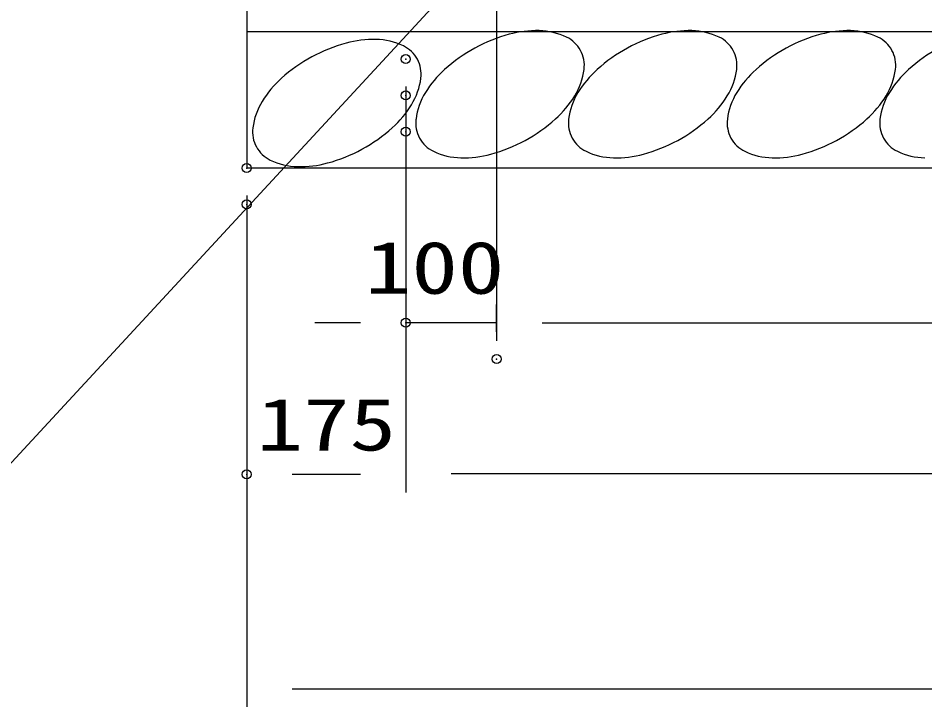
# Model space of a CAD drawing. Units: millimetres, scale not verified. Extents: x -5940 to 5940, y -4200 to 4200.
# Drawn here: x -126 to 872, y -1800 to -1042 of the extents above; entities that cross this region are included whole.
import ezdxf
from ezdxf.enums import TextEntityAlignment as Align

# ---------------------------------------------------------------- set-up
doc = ezdxf.new("R2010")
doc.units = ezdxf.units.MM
doc.header["$LTSCALE"] = 20
doc.header["$PDMODE"] = 32
doc.header["$PDSIZE"] = 10
for name, color, linetype, lineweight in [('0-0_0', 7, 'Continuous', 25), ('0-1_1', 7, 'Continuous', 25), ('0-2_EXTCNT-L', 4, 'Continuous', 25)]:
    doc.layers.add(name, color=color, linetype=linetype, lineweight=lineweight)
doc.layers.add('0-5_DEFPOINTS', color=7, linetype='Continuous')
doc.styles.add('ＭＳ ゴシック', font='')
doc.styles.get('ＭＳ ゴシック').set_extended_font_data('MS Gothic')

msp = doc.modelspace()

# ---------------------------------------------------------------- linework, layer by layer
at = {"layer": '0-0_0', "color": 1}
for p, q in [((401.09, -611.71), (401.09, -1396.9)), ((301.08, -1116.71), (301.08, -1562.9)), ((301.08, -1156.71), (301.08, -1396.9)), ((301.08, -1196.71), (301.08, -1563.9)), ((126.08, -1236.71), (126.08, -1799.9)), ((126.08, -1276.71), (126.08, -1563.9)), ((401.09, -1386.9), (401.09, -1356.9))]:
    msp.add_line(p, q, dxfattribs=at)
at = {"layer": '0-0_0', "color": 2}
for p, q in [((251.08, -1376.9), (201.08, -1376.9)), ((401.09, -1376.9), (301.08, -1376.9)), ((451.09, -1376.9), (501.09, -1376.9)), ((451.09, -1376.9), (1701.08, -1376.9)), ((251.08, -1543.9), (176.08, -1543.9)), ((351.08, -1542.9), (1801.08, -1542.9)), ((176.08, -1779.9), (1976.08, -1779.9))]:
    msp.add_line(p, q, dxfattribs=at)
at = {"layer": '0-0_0'}
msp.add_lwpolyline([(-571.76, -1627.86), (-222.85, -1627.86), (418.86, -933.54)], dxfattribs=at)
at = {"layer": '0-1_1'}
for p, q in [((126.08, -1006.71), (126.08, -1206.71)), ((2026.08, -1056.71), (126.09, -1056.71)), ((2026.08, -1206.71), (126.08, -1206.71))]:
    msp.add_line(p, q, dxfattribs=at)
at = {"layer": '0-2_EXTCNT-L'}
for centre, radius, start, end in [((445.38, -1171.03), 115.68, 88.7385, 105.20457), ((446.31, -1128.85), 73.49, 64.41276, 88.7385), ((613.3, -1171.03), 115.68, 88.7385, 105.20457), ((614.23, -1128.85), 73.49, 64.41276, 88.7385), ((788.08, -1171.03), 115.68, 88.7385, 105.20457), ((789.01, -1128.85), 73.49, 64.41276, 88.7385), ((265.78, -1180.74), 115.68, 88.7385, 105.20457), ((266.71, -1138.56), 73.49, 64.41276, 88.7385), ((461.04, -1228.63), 175.38, 105.20457, 118.56194), ((463.18, -1093.63), 34.44, 28.56194, 64.41276), ((628.96, -1228.63), 175.38, 105.20457, 118.56194), ((631.1, -1093.63), 34.44, 28.56194, 64.41276), ((803.74, -1228.63), 175.38, 105.20457, 118.56194), ((805.88, -1093.63), 34.44, 28.56194, 64.41276), ((281.43, -1238.34), 175.38, 105.20457, 118.56194), ((283.57, -1103.34), 34.44, 28.56194, 64.41276), ((461.04, -1228.63), 175.38, 118.56194, 131.91931), ((463.18, -1093.63), 34.44, 352.71112, 28.56194), ((628.96, -1228.63), 175.38, 118.56194, 131.91931), ((631.1, -1093.63), 34.44, 352.71112, 28.56194), ((803.74, -1228.63), 175.38, 118.56194, 131.91931), ((805.88, -1093.63), 34.44, 352.71112, 28.56194), ((971.66, -1228.63), 175.38, 118.56194, 131.91931), ((281.43, -1238.34), 175.38, 118.56194, 131.91931), ((283.57, -1103.34), 34.44, 352.71112, 28.56194), ((421.15, -1184.21), 115.68, 131.91931, 148.38539), ((424.44, -1088.67), 73.49, 328.38539, 352.71112), ((589.08, -1184.21), 115.68, 131.91931, 148.38539), ((592.36, -1088.67), 73.49, 328.38539, 352.71112), ((763.86, -1184.21), 115.68, 131.91931, 148.38539), ((767.14, -1088.67), 73.49, 328.38539, 352.71112), ((931.78, -1184.21), 115.68, 131.91931, 148.38539), ((241.55, -1193.93), 115.68, 131.91931, 148.38539), ((244.84, -1098.38), 73.49, 328.38539, 352.71112), ((385.23, -1162.1), 73.49, 148.38539, 172.71112), ((388.51, -1066.56), 115.68, 311.91931, 328.38539), ((553.15, -1162.1), 73.49, 148.38539, 172.71112), ((556.44, -1066.56), 115.68, 311.91931, 328.38539), ((727.93, -1162.1), 73.49, 148.38539, 172.71112), ((731.21, -1066.56), 115.68, 311.91931, 328.38539), ((895.85, -1162.1), 73.49, 148.38539, 172.71112), ((205.62, -1171.81), 73.49, 148.38539, 172.71112), ((208.91, -1076.27), 115.68, 311.91931, 328.38539), ((346.49, -1157.14), 34.44, 172.71112, 208.56194), ((348.63, -1022.14), 175.38, 298.56194, 311.91931), ((514.41, -1157.14), 34.44, 172.71112, 208.56194), ((516.55, -1022.14), 175.38, 298.56194, 311.91931), ((689.19, -1157.14), 34.44, 172.71112, 208.56194), ((691.33, -1022.14), 175.38, 298.56194, 311.91931), ((857.12, -1157.14), 34.44, 172.71112, 208.56194), ((166.89, -1166.85), 34.44, 172.71112, 208.56194), ((169.03, -1031.85), 175.38, 298.56194, 311.91931), ((346.49, -1157.14), 34.44, 208.56194, 244.41276), ((348.63, -1022.14), 175.38, 285.20457, 298.56194), ((514.41, -1157.14), 34.44, 208.56194, 244.41276), ((516.55, -1022.14), 175.38, 285.20457, 298.56194), ((689.19, -1157.14), 34.44, 208.56194, 244.41276), ((691.33, -1022.14), 175.38, 285.20457, 298.56194), ((857.12, -1157.14), 34.44, 208.56194, 244.41276), ((166.89, -1166.85), 34.44, 208.56194, 244.41276), ((169.03, -1031.85), 175.38, 285.20457, 298.56194), ((363.36, -1121.92), 73.49, 244.41276, 268.7385), ((364.28, -1079.74), 115.68, 268.7385, 285.20457), ((531.28, -1121.92), 73.49, 244.41276, 268.7385), ((532.21, -1079.74), 115.68, 268.7385, 285.20457), ((706.06, -1121.92), 73.49, 244.41276, 268.7385), ((706.99, -1079.74), 115.68, 268.7385, 285.20457), ((873.98, -1121.92), 73.49, 244.41276, 268.7385), ((183.75, -1131.63), 73.49, 244.41276, 268.7385), ((184.68, -1089.45), 115.68, 268.7385, 285.20457)]:
    msp.add_arc(centre, radius, start, end, dxfattribs=at)
at = {"layer": '0-5_DEFPOINTS'}
for p in [(301.08, -1086.71), (301.08, -1126.71), (301.08, -1166.71), (126.08, -1206.71), (126.08, -1246.71), (301.08, -1376.9), (401.09, -1416.9), (126.08, -1543.9)]:
    msp.add_point(p, dxfattribs=at)

# ---------------------------------------------------------------- texts
at = {"layer": '0-0_0', "color": 3, "style": 'ＭＳ ゴシック', "width": 1.3}
for s, p in [('100', (256.25, -1362.38)), ('175', (137.08, -1535.01))]:
    msp.add_text(s, height=57.77, dxfattribs=at).set_placement(p, align=Align.BOTTOM_LEFT)

doc.saveas('drawing.dxf')
